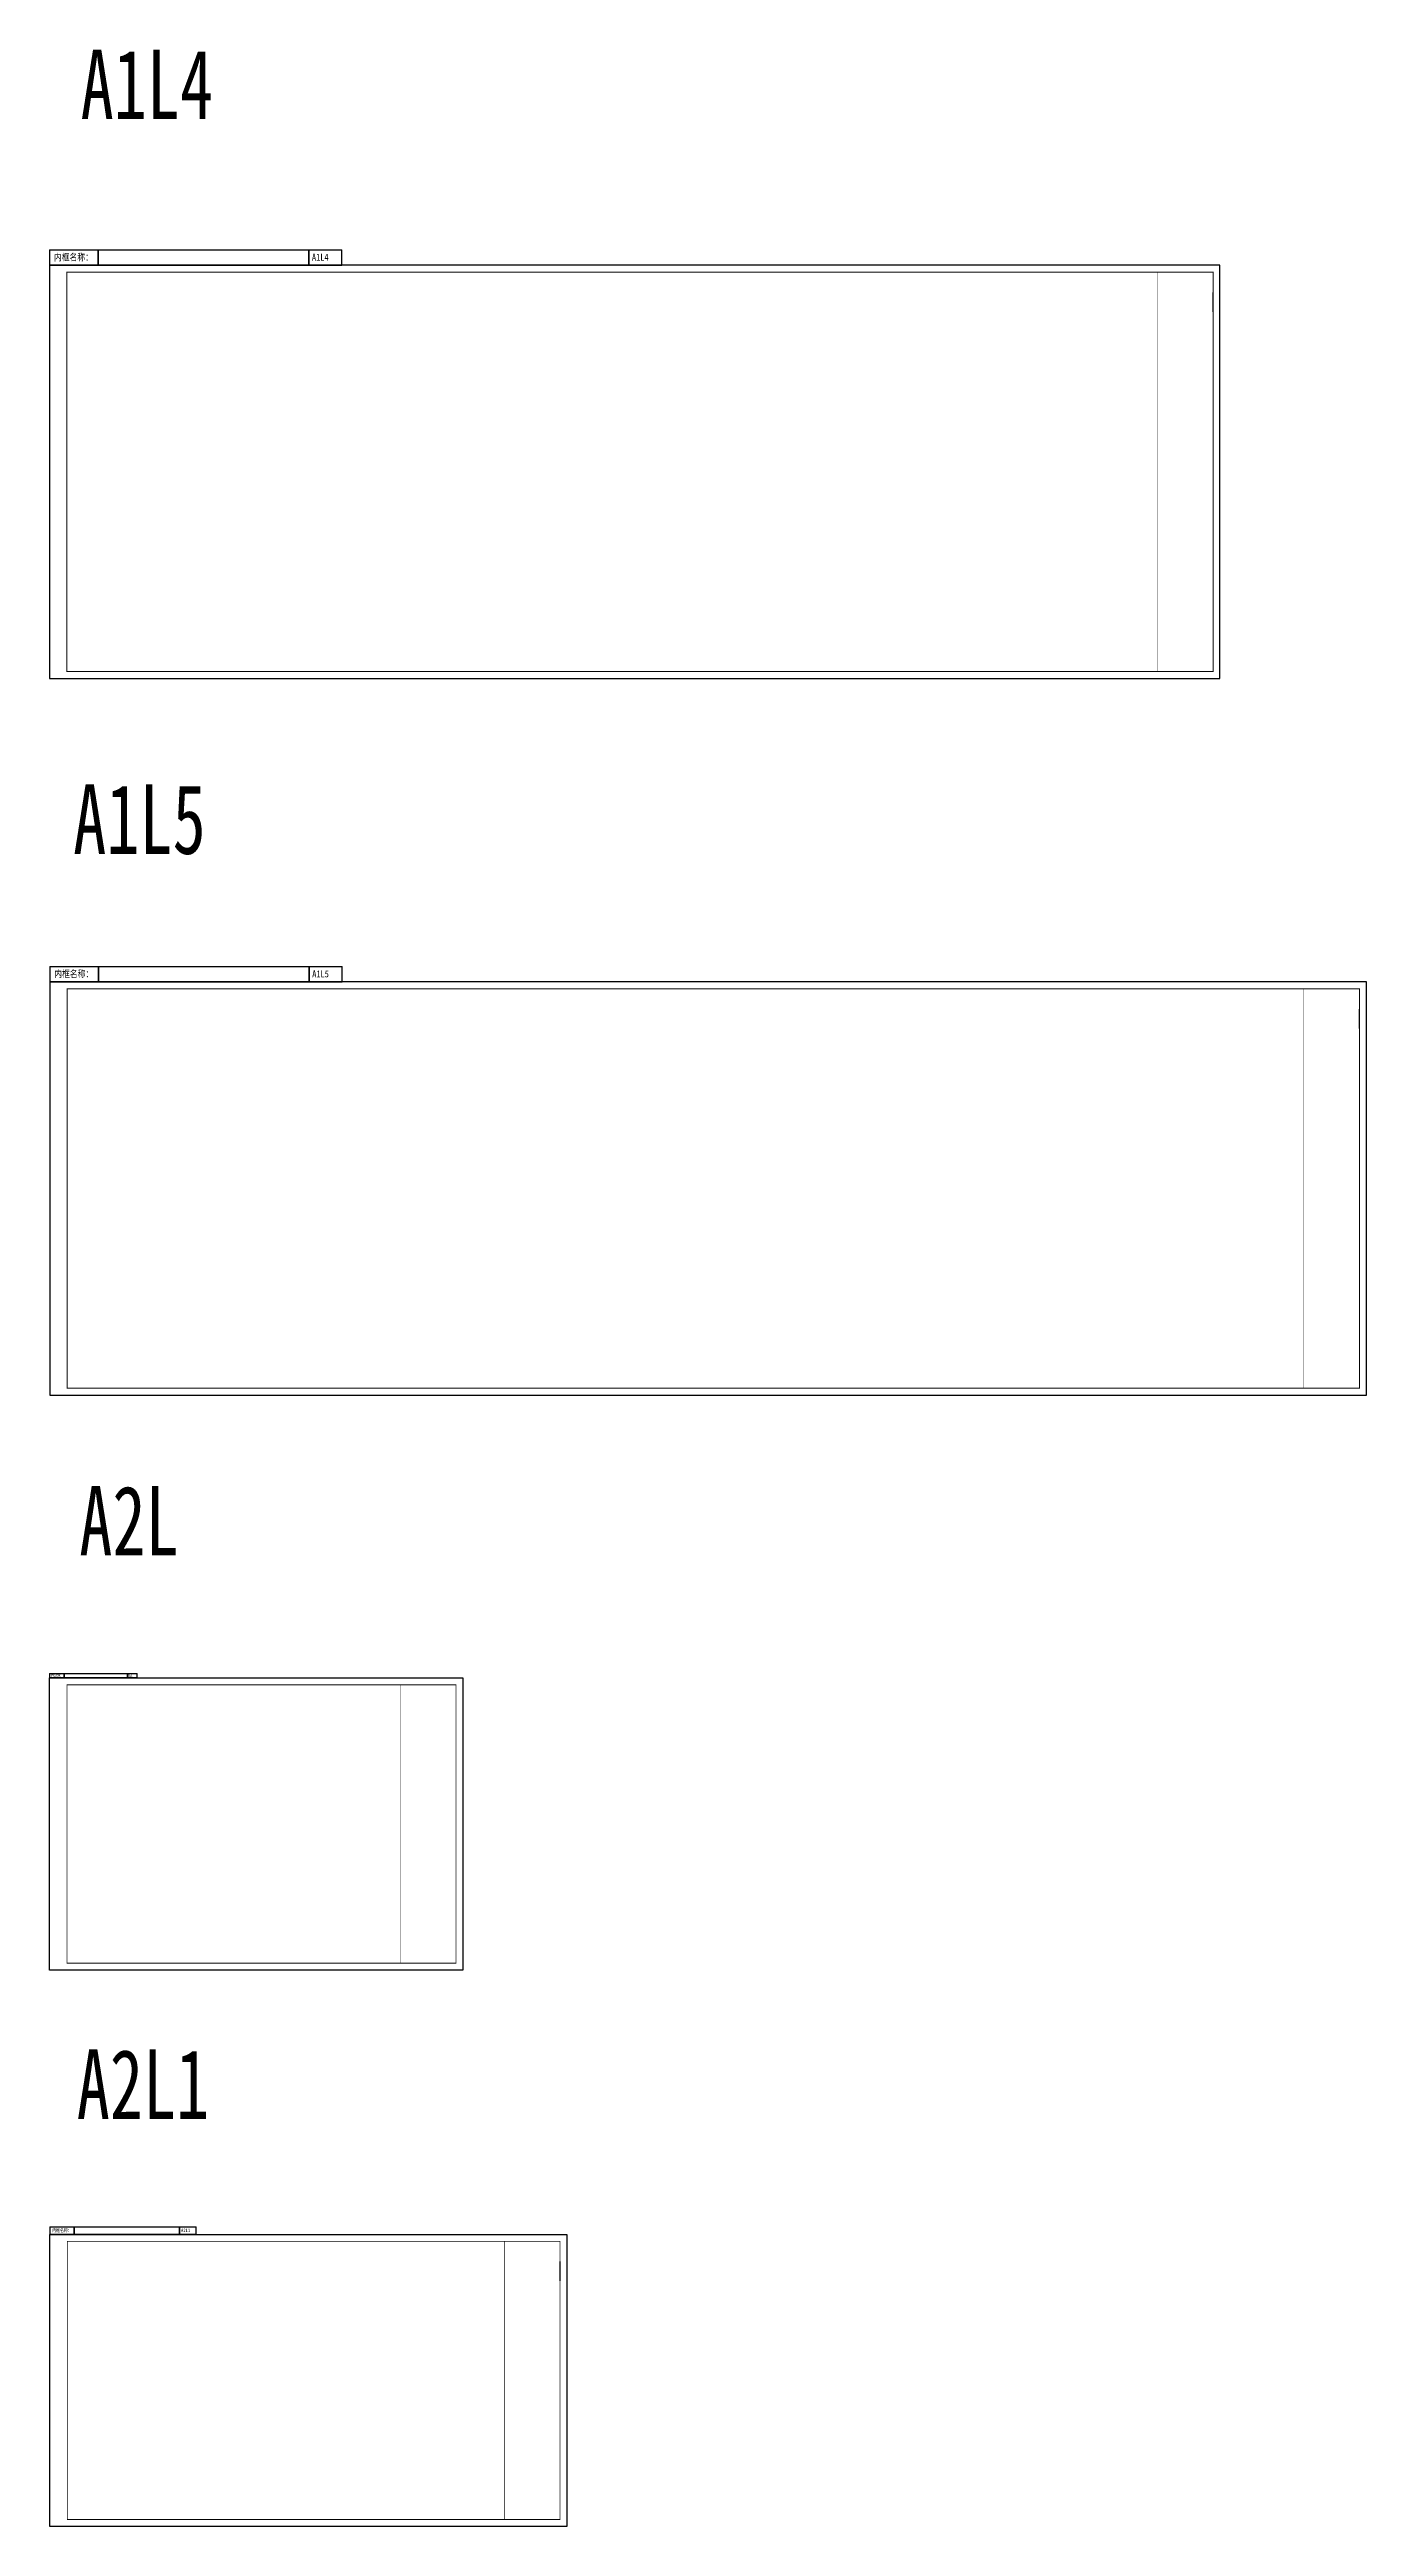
# Model space of a CAD drawing. Extents: x -302153 to 1239823, y 44204 to 1496698.
# Drawn here: x -302057 to -112813, y 377444 to 733596 of the extents above; entities that cross this region are included whole.
import ezdxf

# ---------------------------------------------------------------- set-up
doc = ezdxf.new("R2010")
doc.units = 0
doc.header["$LTSCALE"] = 1500
doc.header["$MEASUREMENT"] = 0
doc.layers.get('0').update_dxf_attribs({"linetype": 'CONTINUOUS'})
doc.layers.add('内框', color=8, linetype='CONTINUOUS', plot=False)
doc.styles.add('TH-STYLE1', font='', dxfattribs={"width": 0.7})
doc.styles.add('黑体', font='simhei.ttf')
doc.styles.get('TH-STYLE1').set_extended_font_data('SimSun')

# ---------------------------------------------------------------- blocks, each defined once
blk = doc.blocks.new('THAPE_A1L4_inner')
blk.add_line((1672, 527), (1672, 555))
at = {"layer": '内框'}
for p, q in [((0, 616), (0, 594)), ((0, 616), (420, 616)), ((70, 594), (70, 616)), ((70, 616), (70, 594)), ((372.7, 594), (372.6, 616)), ((372.6, 616), (372.7, 594)), ((420, 594), (420, 616)), ((0, 594), (70, 594)), ((40, 594), (0, 594)), ((120, 594), (40, 594)), ((70, 594), (372.7, 594)), ((280, 594), (120, 594)), ((420, 594), (280, 594)), ((372.7, 594), (420, 594))]:
    blk.add_line(p, q, dxfattribs=at)
blk.add_lwpolyline([(0, 0), (1682, 0), (1682, 594), (0, 594)], close=True, dxfattribs=at)
at = {"layer": '内框', "const_width": 1.4}
blk.add_lwpolyline([(25, 584), (25, 10), (1672, 10), (1672, 584)], close=True, dxfattribs=at)
at = {"layer": '内框', "const_width": 0.5}
blk.add_lwpolyline([(1592, 584), (1592, 10)], dxfattribs=at)
at = {"layer": '内框', "style": '黑体', "width": 0.8}
for s, p in [('内框名称：', (6.3, 600.6)), ('A1L4', (377, 600.6))]:
    blk.add_text(s, height=10, dxfattribs=at).set_placement(p)
blk.add_attdef('内框名称', (73.6, 600.6), '', height=10, dxfattribs=at)
blk = doc.blocks.new('THAPE_A1L5_inner')
blk.add_line((1882, 527), (1882, 555))
at = {"layer": '内框'}
for p, q in [((0, 616), (0, 594)), ((0, 616), (420, 616)), ((70, 594), (70, 616)), ((70, 616), (70, 594)), ((372.7, 594), (372.6, 616)), ((372.6, 616), (372.7, 594)), ((420, 594), (420, 616)), ((0, 594), (70, 594)), ((40, 594), (0, 594)), ((120, 594), (40, 594)), ((70, 594), (372.7, 594)), ((280, 594), (120, 594)), ((420, 594), (280, 594)), ((372.7, 594), (420, 594))]:
    blk.add_line(p, q, dxfattribs=at)
blk.add_lwpolyline([(0, 0), (1892, 0), (1892, 594), (0, 594)], close=True, dxfattribs=at)
at = {"layer": '内框', "const_width": 1.4}
blk.add_lwpolyline([(25, 584), (25, 10), (1882, 10), (1882, 584)], close=True, dxfattribs=at)
at = {"layer": '内框', "const_width": 0.5}
blk.add_lwpolyline([(1802, 584), (1802, 10)], dxfattribs=at)
at = {"layer": '内框', "style": '黑体', "width": 0.8}
for s, p in [('内框名称：', (6.3, 600.6)), ('A1L5', (377, 600.6))]:
    blk.add_text(s, height=10, dxfattribs=at).set_placement(p)
blk.add_attdef('内框名称', (73.6, 600.6), '', height=10, dxfattribs=at)
blk = doc.blocks.new('THAPE_A2L_inner')
at = {"layer": '内框'}
for p, q in [((0, 426.6), (0, 420)), ((0, 426.6), (126, 426.6)), ((0, 420), (21, 420)), ((12, 420), (0, 420)), ((36, 420), (12, 420)), ((21, 420), (21, 426.6)), ((21, 426.6), (21, 420)), ((21, 420), (111.8, 420)), ((84, 420), (36, 420)), ((126, 420), (84, 420)), ((111.8, 420), (111.8, 426.6)), ((111.8, 426.6), (111.8, 420)), ((111.8, 420), (126, 420)), ((126, 420), (126, 426.6))]:
    blk.add_line(p, q, dxfattribs=at)
blk.add_lwpolyline([(0, 0), (0, 420), (594, 420), (594, 0)], close=True, dxfattribs=at)
at = {"layer": '内框', "const_width": 1.4}
blk.add_lwpolyline([(25, 410), (25, 10), (584, 10), (584, 410)], close=True, dxfattribs=at)
at = {"layer": '内框', "const_width": 0.5}
blk.add_lwpolyline([(504, 410), (504, 10)], dxfattribs=at)
at = {"layer": '内框', "style": '黑体', "width": 0.8}
for s, p in [('内框名称：', (1.9, 422)), ('A2L', (113.1, 422))]:
    blk.add_text(s, height=3, dxfattribs=at).set_placement(p)
blk.add_attdef('内框名称', (22.1, 422), '', height=3, dxfattribs=at)
blk = doc.blocks.new('THAPE_A2L1_inner')
blk.add_line((733, 353), (733, 381))
at = {"layer": '内框'}
for p, q in [((0, 431), (0, 420)), ((0, 431), (210, 431)), ((35, 420), (35, 431)), ((35, 431), (35, 420)), ((186.3, 420), (186.3, 431)), ((186.3, 431), (186.3, 420)), ((210, 420), (210, 431)), ((0, 420), (35, 420)), ((20, 420), (0, 420)), ((60, 420), (20, 420)), ((35, 420), (186.3, 420)), ((140, 420), (60, 420)), ((210, 420), (140, 420)), ((186.3, 420), (210, 420))]:
    blk.add_line(p, q, dxfattribs=at)
blk.add_lwpolyline([(0, 0), (0, 420), (743, 420), (743, 0)], close=True, dxfattribs=at)
at = {"layer": '内框', "const_width": 1.4}
blk.add_lwpolyline([(25, 410), (25, 10), (733, 10), (733, 410)], close=True, dxfattribs=at)
at = {"layer": '内框', "const_width": 0.5}
blk.add_lwpolyline([(653, 410), (653, 10)], dxfattribs=at)
at = {"layer": '内框', "style": '黑体', "width": 0.8}
for s, p in [('内框名称：', (3.2, 423.3)), ('A2L1', (188.5, 423.3))]:
    blk.add_text(s, height=5, dxfattribs=at).set_placement(p)
blk.add_attdef('内框名称', (36.8, 423.3), '', height=5, dxfattribs=at)

msp = doc.modelspace()

# ---------------------------------------------------------------- block references
at = {"layer": '内框', "xscale": 100, "yscale": 100, "zscale": 100}
for name, p in [('THAPE_A1L4_inner', (-302056.7207, 643172.583)), ('THAPE_A1L5_inner', (-302012.6787, 540132.0624)), ('THAPE_A2L_inner', (-302050.601, 457447.7865)), ('THAPE_A2L1_inner', (-302003.3887, 377443.799))]:
    msp.add_blockref(name, p, dxfattribs=at)

# ---------------------------------------------------------------- texts
at = {"layer": '内框', "char_height": 10000, "width": 30007.30992, "attachment_point": 1, "style": 'TH-STYLE1'}
for s, insert in [('A1L4', (-297596.3007, 733596.4965)), ('A1L5', (-298664.2824, 627939.5815)), ('A2L', (-297785.9652, 527057.0316)), ('A2L1', (-298155.8121, 446029.2346))]:
    msp.add_mtext(s, dxfattribs=dict(at, insert=insert))

doc.saveas('drawing.dxf')
